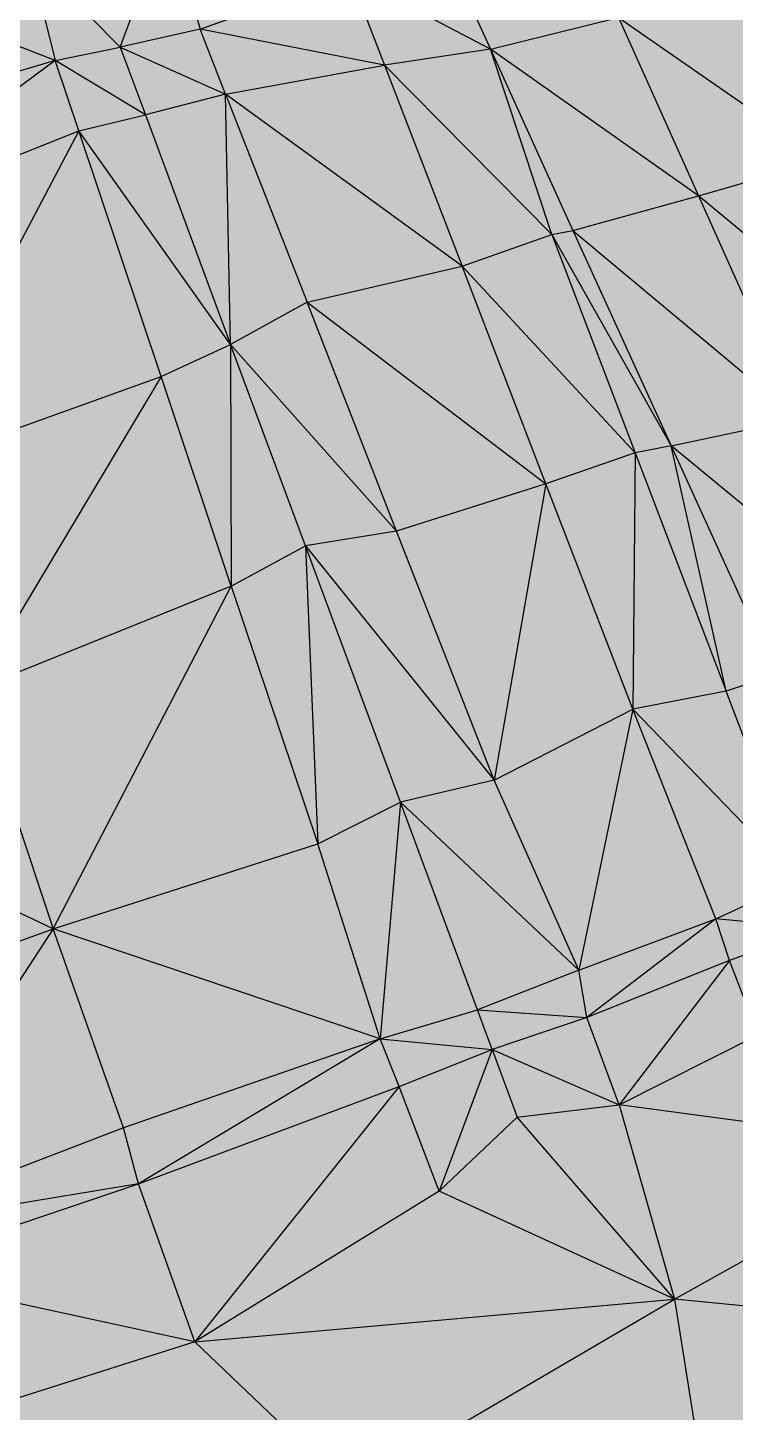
# Model space of a CAD drawing. Header units: inches. Extents: x 0 to 613718, y 0 to 269741.
# Drawn here: x 613026.8 to 613179.7, y 267275.9 to 267575.1 of the extents above; entities that cross this region are included whole.
import ezdxf

# ---------------------------------------------------------------- set-up
doc = ezdxf.new("R2010")
doc.units = ezdxf.units.IN
doc.header["$MEASUREMENT"] = 0

msp = doc.modelspace()

# ---------------------------------------------------------------- hatches: boundary and pattern name
for points in [[(613057.05, 267598.57), (613027.01, 267590.87), (613046.77, 267570.83), (613057.05, 267598.57)], [(613057.05, 267598.57), (613027.01, 267590.87), (613046.77, 267570.83), (613057.05, 267598.57)], [(613064.02, 267574.76), (613057.05, 267598.57), (613046.77, 267570.83), (613064.02, 267574.76)], [(613064.02, 267574.76), (613057.05, 267598.57), (613046.77, 267570.83), (613064.02, 267574.76)], [(613096.37, 267586.4), (613057.05, 267598.57), (613064.02, 267574.76), (613096.37, 267586.4)], [(613096.37, 267586.4), (613057.05, 267598.57), (613064.02, 267574.76), (613096.37, 267586.4)], [(613126.76, 267570.42), (613116.12, 267593.78), (613096.37, 267586.4), (613126.76, 267570.42)], [(613126.76, 267570.42), (613116.12, 267593.78), (613096.37, 267586.4), (613126.76, 267570.42)], [(613154.44, 267577.26), (613116.12, 267593.78), (613126.76, 267570.42), (613154.44, 267577.26)], [(613154.44, 267577.26), (613116.12, 267593.78), (613126.76, 267570.42), (613154.44, 267577.26)], [(613032.71, 267567.98), (613027.01, 267590.87), (612998.98, 267581.18), (613032.71, 267567.98)], [(613032.71, 267567.98), (613027.01, 267590.87), (612998.98, 267581.18), (613032.71, 267567.98)], [(613046.77, 267570.83), (613027.01, 267590.87), (613032.71, 267567.98), (613046.77, 267570.83)], [(613046.77, 267570.83), (613027.01, 267590.87), (613032.71, 267567.98), (613046.77, 267570.83)], [(613103.86, 267566.98), (613096.37, 267586.4), (613064.02, 267574.76), (613103.86, 267566.98)], [(613103.86, 267566.98), (613096.37, 267586.4), (613064.02, 267574.76), (613103.86, 267566.98)], [(613126.76, 267570.42), (613096.37, 267586.4), (613103.86, 267566.98), (613126.76, 267570.42)], [(613126.76, 267570.42), (613096.37, 267586.4), (613103.86, 267566.98), (613126.76, 267570.42)], [(613198.79, 267546.5), (613180.9, 267586.26), (613154.44, 267577.26), (613198.79, 267546.5)], [(613198.79, 267546.5), (613180.9, 267586.26), (613154.44, 267577.26), (613198.79, 267546.5)], [(613032.71, 267567.98), (612998.98, 267581.18), (612975.21, 267550.92), (613032.71, 267567.98)], [(613032.71, 267567.98), (612998.98, 267581.18), (612975.21, 267550.92), (613032.71, 267567.98)], [(613171.73, 267538.71), (613154.44, 267577.26), (613126.76, 267570.42), (613171.73, 267538.71)], [(613171.73, 267538.71), (613154.44, 267577.26), (613126.76, 267570.42), (613171.73, 267538.71)], [(613198.79, 267546.5), (613154.44, 267577.26), (613171.73, 267538.71), (613198.79, 267546.5)], [(613198.79, 267546.5), (613154.44, 267577.26), (613171.73, 267538.71), (613198.79, 267546.5)], [(613069.51, 267560.72), (613064.02, 267574.76), (613046.77, 267570.83), (613069.51, 267560.72)], [(613069.51, 267560.72), (613064.02, 267574.76), (613046.77, 267570.83), (613069.51, 267560.72)], [(613103.86, 267566.98), (613064.02, 267574.76), (613069.51, 267560.72), (613103.86, 267566.98)], [(613103.86, 267566.98), (613064.02, 267574.76), (613069.51, 267560.72), (613103.86, 267566.98)], [(613052.19, 267556.23), (613046.77, 267570.83), (613032.71, 267567.98), (613052.19, 267556.23)], [(613052.19, 267556.23), (613046.77, 267570.83), (613032.71, 267567.98), (613052.19, 267556.23)], [(613069.51, 267560.72), (613046.77, 267570.83), (613052.19, 267556.23), (613069.51, 267560.72)], [(613069.51, 267560.72), (613046.77, 267570.83), (613052.19, 267556.23), (613069.51, 267560.72)], [(613140.01, 267530.39), (613126.76, 267570.42), (613103.86, 267566.98), (613140.01, 267530.39)], [(613140.01, 267530.39), (613126.76, 267570.42), (613103.86, 267566.98), (613140.01, 267530.39)], [(613171.73, 267538.71), (613126.76, 267570.42), (613144.6, 267531.27), (613171.73, 267538.71)], [(613144.6, 267531.27), (613126.76, 267570.42), (613140.01, 267530.39), (613144.6, 267531.27)], [(613171.73, 267538.71), (613126.76, 267570.42), (613144.6, 267531.27), (613171.73, 267538.71)], [(613144.6, 267531.27), (613126.76, 267570.42), (613140.01, 267530.39), (613144.6, 267531.27)], [(613032.71, 267567.98), (612975.21, 267550.92), (612982.07, 267530.42), (613032.71, 267567.98)], [(613032.71, 267567.98), (612975.21, 267550.92), (612982.07, 267530.42), (613032.71, 267567.98)], [(613037.8, 267552.77), (613032.71, 267567.98), (612982.07, 267530.42), (613037.8, 267552.77)], [(613037.8, 267552.77), (613032.71, 267567.98), (612982.07, 267530.42), (613037.8, 267552.77)], [(613052.19, 267556.23), (613032.71, 267567.98), (613037.8, 267552.77), (613052.19, 267556.23)], [(613052.19, 267556.23), (613032.71, 267567.98), (613037.8, 267552.77), (613052.19, 267556.23)], [(613120.62, 267523.5), (613103.86, 267566.98), (613069.51, 267560.72), (613120.62, 267523.5)], [(613120.62, 267523.5), (613103.86, 267566.98), (613069.51, 267560.72), (613120.62, 267523.5)], [(613140.01, 267530.39), (613103.86, 267566.98), (613120.62, 267523.5), (613140.01, 267530.39)], [(613140.01, 267530.39), (613103.86, 267566.98), (613120.62, 267523.5), (613140.01, 267530.39)], [(613070.62, 267506.59), (613069.51, 267560.72), (613052.19, 267556.23), (613070.62, 267506.59)], [(613070.62, 267506.59), (613069.51, 267560.72), (613052.19, 267556.23), (613070.62, 267506.59)], [(613120.62, 267523.5), (613069.51, 267560.72), (613087.13, 267515.72), (613120.62, 267523.5)], [(613087.13, 267515.72), (613069.51, 267560.72), (613070.62, 267506.59), (613087.13, 267515.72)], [(613120.62, 267523.5), (613069.51, 267560.72), (613087.13, 267515.72), (613120.62, 267523.5)], [(613087.13, 267515.72), (613069.51, 267560.72), (613070.62, 267506.59), (613087.13, 267515.72)], [(613070.62, 267506.59), (613052.19, 267556.23), (613037.8, 267552.77), (613070.62, 267506.59)], [(613070.62, 267506.59), (613052.19, 267556.23), (613037.8, 267552.77), (613070.62, 267506.59)], [(613037.8, 267552.77), (612982.07, 267530.42), (612999.15, 267479.36), (613037.8, 267552.77)], [(613037.8, 267552.77), (612982.07, 267530.42), (612999.15, 267479.36), (613037.8, 267552.77)], [(613055.59, 267499.69), (613037.8, 267552.77), (612999.15, 267479.36), (613055.59, 267499.69)], [(613055.59, 267499.69), (613037.8, 267552.77), (612999.15, 267479.36), (613055.59, 267499.69)], [(613070.62, 267506.59), (613037.8, 267552.77), (613055.59, 267499.69), (613070.62, 267506.59)], [(613070.62, 267506.59), (613037.8, 267552.77), (613055.59, 267499.69), (613070.62, 267506.59)], [(613220.44, 267498.4), (613198.79, 267546.5), (613171.73, 267538.71), (613220.44, 267498.4)], [(613220.44, 267498.4), (613198.79, 267546.5), (613171.73, 267538.71), (613220.44, 267498.4)], [(613193.34, 267490.51), (613171.73, 267538.71), (613144.6, 267531.27), (613193.34, 267490.51)], [(613193.34, 267490.51), (613171.73, 267538.71), (613144.6, 267531.27), (613193.34, 267490.51)], [(613220.44, 267498.4), (613171.73, 267538.71), (613193.34, 267490.51), (613220.44, 267498.4)], [(613220.44, 267498.4), (613171.73, 267538.71), (613193.34, 267490.51), (613220.44, 267498.4)], [(613165.81, 267484.71), (613144.6, 267531.27), (613140.01, 267530.39), (613165.81, 267484.71)], [(613165.81, 267484.71), (613144.6, 267531.27), (613140.01, 267530.39), (613165.81, 267484.71)], [(613193.34, 267490.51), (613144.6, 267531.27), (613165.81, 267484.71), (613193.34, 267490.51)], [(613193.34, 267490.51), (613144.6, 267531.27), (613165.81, 267484.71), (613193.34, 267490.51)], [(613158.03, 267483.17), (613140.01, 267530.39), (613120.62, 267523.5), (613158.03, 267483.17)], [(613158.03, 267483.17), (613140.01, 267530.39), (613120.62, 267523.5), (613158.03, 267483.17)], [(613165.81, 267484.71), (613140.01, 267530.39), (613158.03, 267483.17), (613165.81, 267484.71)], [(613165.81, 267484.71), (613140.01, 267530.39), (613158.03, 267483.17), (613165.81, 267484.71)], [(613138.73, 267476.53), (613120.62, 267523.5), (613087.13, 267515.72), (613138.73, 267476.53)], [(613138.73, 267476.53), (613120.62, 267523.5), (613087.13, 267515.72), (613138.73, 267476.53)], [(613158.03, 267483.17), (613120.62, 267523.5), (613138.73, 267476.53), (613158.03, 267483.17)], [(613158.03, 267483.17), (613120.62, 267523.5), (613138.73, 267476.53), (613158.03, 267483.17)], [(613106.48, 267466.28), (613087.13, 267515.72), (613070.62, 267506.59), (613106.48, 267466.28)], [(613106.48, 267466.28), (613087.13, 267515.72), (613070.62, 267506.59), (613106.48, 267466.28)], [(613138.73, 267476.53), (613087.13, 267515.72), (613106.48, 267466.28), (613138.73, 267476.53)], [(613138.73, 267476.53), (613087.13, 267515.72), (613106.48, 267466.28), (613138.73, 267476.53)], [(613070.76, 267454.4), (613070.62, 267506.59), (613055.59, 267499.69), (613070.76, 267454.4)], [(613070.76, 267454.4), (613070.62, 267506.59), (613055.59, 267499.69), (613070.76, 267454.4)], [(613086.76, 267463.09), (613070.62, 267506.59), (613070.76, 267454.4), (613086.76, 267463.09)], [(613106.48, 267466.28), (613070.62, 267506.59), (613086.76, 267463.09), (613106.48, 267466.28)], [(613086.76, 267463.09), (613070.62, 267506.59), (613070.76, 267454.4), (613086.76, 267463.09)], [(613106.48, 267466.28), (613070.62, 267506.59), (613086.76, 267463.09), (613106.48, 267466.28)], [(613055.59, 267499.69), (612999.15, 267479.36), (613015.03, 267431.92), (613055.59, 267499.69)], [(613055.59, 267499.69), (612999.15, 267479.36), (613015.03, 267431.92), (613055.59, 267499.69)], [(613070.76, 267454.4), (613055.59, 267499.69), (613015.03, 267431.92), (613070.76, 267454.4)], [(613070.76, 267454.4), (613055.59, 267499.69), (613015.03, 267431.92), (613070.76, 267454.4)], [(613213.57, 267445.39), (613193.34, 267490.51), (613165.81, 267484.71), (613213.57, 267445.39)], [(613213.57, 267445.39), (613193.34, 267490.51), (613165.81, 267484.71), (613213.57, 267445.39)], [(613177.68, 267431.69), (613165.81, 267484.71), (613158.03, 267483.17), (613177.68, 267431.69)], [(613177.68, 267431.69), (613165.81, 267484.71), (613158.03, 267483.17), (613177.68, 267431.69)], [(613213.57, 267445.39), (613165.81, 267484.71), (613188.34, 267435.26), (613213.57, 267445.39)], [(613188.34, 267435.26), (613165.81, 267484.71), (613177.68, 267431.69), (613188.34, 267435.26)], [(613213.57, 267445.39), (613165.81, 267484.71), (613188.34, 267435.26), (613213.57, 267445.39)], [(613188.34, 267435.26), (613165.81, 267484.71), (613177.68, 267431.69), (613188.34, 267435.26)], [(613158.03, 267483.17), (613138.73, 267476.53), (613157.52, 267427.78), (613158.03, 267483.17)], [(613158.03, 267483.17), (613138.73, 267476.53), (613157.52, 267427.78), (613158.03, 267483.17)], [(613177.68, 267431.69), (613158.03, 267483.17), (613157.52, 267427.78), (613177.68, 267431.69)], [(613177.68, 267431.69), (613158.03, 267483.17), (613157.52, 267427.78), (613177.68, 267431.69)], [(613138.73, 267476.53), (613106.48, 267466.28), (613127.54, 267412.45), (613138.73, 267476.53)], [(613138.73, 267476.53), (613106.48, 267466.28), (613127.54, 267412.45), (613138.73, 267476.53)], [(613157.52, 267427.78), (613138.73, 267476.53), (613127.54, 267412.45), (613157.52, 267427.78)], [(613157.52, 267427.78), (613138.73, 267476.53), (613127.54, 267412.45), (613157.52, 267427.78)], [(613127.54, 267412.45), (613106.48, 267466.28), (613086.76, 267463.09), (613127.54, 267412.45)], [(613127.54, 267412.45), (613106.48, 267466.28), (613086.76, 267463.09), (613127.54, 267412.45)], [(613089.44, 267398.68), (613086.76, 267463.09), (613070.76, 267454.4), (613089.44, 267398.68)], [(613089.44, 267398.68), (613086.76, 267463.09), (613070.76, 267454.4), (613089.44, 267398.68)], [(613107.32, 267407.72), (613086.76, 267463.09), (613089.44, 267398.68), (613107.32, 267407.72)], [(613127.54, 267412.45), (613086.76, 267463.09), (613107.32, 267407.72), (613127.54, 267412.45)], [(613107.32, 267407.72), (613086.76, 267463.09), (613089.44, 267398.68), (613107.32, 267407.72)], [(613127.54, 267412.45), (613086.76, 267463.09), (613107.32, 267407.72), (613127.54, 267412.45)], [(613070.76, 267454.4), (613015.03, 267431.92), (613032.29, 267380.34), (613070.76, 267454.4)], [(613070.76, 267454.4), (613015.03, 267431.92), (613032.29, 267380.34), (613070.76, 267454.4)], [(613089.44, 267398.68), (613070.76, 267454.4), (613032.29, 267380.34), (613089.44, 267398.68)], [(613089.44, 267398.68), (613070.76, 267454.4), (613032.29, 267380.34), (613089.44, 267398.68)], [(613193.32, 267390.71), (613188.34, 267435.26), (613177.68, 267431.69), (613193.32, 267390.71)], [(613193.32, 267390.71), (613188.34, 267435.26), (613177.68, 267431.69), (613193.32, 267390.71)], [(613032.29, 267380.34), (613015.03, 267431.92), (612957.37, 267415.85), (613032.29, 267380.34)], [(613032.29, 267380.34), (613015.03, 267431.92), (612957.37, 267415.85), (613032.29, 267380.34)], [(613193.32, 267390.71), (613177.68, 267431.69), (613157.52, 267427.78), (613193.32, 267390.71)], [(613193.32, 267390.71), (613177.68, 267431.69), (613157.52, 267427.78), (613193.32, 267390.71)], [(613157.52, 267427.78), (613127.54, 267412.45), (613145.89, 267371.4), (613157.52, 267427.78)], [(613157.52, 267427.78), (613127.54, 267412.45), (613145.89, 267371.4), (613157.52, 267427.78)], [(613175.5, 267382.5), (613157.52, 267427.78), (613145.89, 267371.4), (613175.5, 267382.5)], [(613175.5, 267382.5), (613157.52, 267427.78), (613145.89, 267371.4), (613175.5, 267382.5)], [(613193.32, 267390.71), (613157.52, 267427.78), (613175.5, 267382.5), (613193.32, 267390.71)], [(613193.32, 267390.71), (613157.52, 267427.78), (613175.5, 267382.5), (613193.32, 267390.71)], [(613032.29, 267380.34), (612957.37, 267415.85), (612976.01, 267359.9), (613032.29, 267380.34)], [(613032.29, 267380.34), (612957.37, 267415.85), (612976.01, 267359.9), (613032.29, 267380.34)], [(613145.89, 267371.4), (613127.54, 267412.45), (613107.32, 267407.72), (613145.89, 267371.4)], [(613145.89, 267371.4), (613127.54, 267412.45), (613107.32, 267407.72), (613145.89, 267371.4)], [(613107.32, 267407.72), (613089.44, 267398.68), (613102.95, 267356.59), (613107.32, 267407.72)], [(613107.32, 267407.72), (613089.44, 267398.68), (613102.95, 267356.59), (613107.32, 267407.72)], [(613123.99, 267362.81), (613107.32, 267407.72), (613102.95, 267356.59), (613123.99, 267362.81)], [(613123.99, 267362.81), (613107.32, 267407.72), (613102.95, 267356.59), (613123.99, 267362.81)], [(613145.89, 267371.4), (613107.32, 267407.72), (613123.99, 267362.81), (613145.89, 267371.4)], [(613145.89, 267371.4), (613107.32, 267407.72), (613123.99, 267362.81), (613145.89, 267371.4)], [(613102.95, 267356.59), (613089.44, 267398.68), (613032.29, 267380.34), (613102.95, 267356.59)], [(613102.95, 267356.59), (613089.44, 267398.68), (613032.29, 267380.34), (613102.95, 267356.59)], [(613197.26, 267380.4), (613193.32, 267390.71), (613175.5, 267382.5), (613197.26, 267380.4)], [(613197.26, 267380.4), (613193.32, 267390.71), (613175.5, 267382.5), (613197.26, 267380.4)], [(613175.5, 267382.5), (613145.89, 267371.4), (613147.61, 267361.19), (613175.5, 267382.5)], [(613175.5, 267382.5), (613145.89, 267371.4), (613147.61, 267361.19), (613175.5, 267382.5)], [(613178.45, 267373.5), (613175.5, 267382.5), (613147.61, 267361.19), (613178.45, 267373.5)], [(613178.45, 267373.5), (613175.5, 267382.5), (613147.61, 267361.19), (613178.45, 267373.5)], [(613197.26, 267380.4), (613175.5, 267382.5), (613178.45, 267373.5), (613197.26, 267380.4)], [(613197.26, 267380.4), (613175.5, 267382.5), (613178.45, 267373.5), (613197.26, 267380.4)], [(613032.29, 267380.34), (612976.01, 267359.9), (612989.69, 267315.14), (613032.29, 267380.34)], [(613032.29, 267380.34), (612976.01, 267359.9), (612989.69, 267315.14), (613032.29, 267380.34)], [(613047.44, 267337.35), (613032.29, 267380.34), (612989.69, 267315.14), (613047.44, 267337.35)], [(613047.44, 267337.35), (613032.29, 267380.34), (612989.69, 267315.14), (613047.44, 267337.35)], [(613102.95, 267356.59), (613032.29, 267380.34), (613047.44, 267337.35), (613102.95, 267356.59)], [(613102.95, 267356.59), (613032.29, 267380.34), (613047.44, 267337.35), (613102.95, 267356.59)], [(613197.26, 267380.4), (613178.45, 267373.5), (613184.61, 267357.41), (613197.26, 267380.4)], [(613197.26, 267380.4), (613178.45, 267373.5), (613184.61, 267357.41), (613197.26, 267380.4)], [(613178.45, 267373.5), (613147.61, 267361.19), (613154.57, 267342.3), (613178.45, 267373.5)], [(613178.45, 267373.5), (613147.61, 267361.19), (613154.57, 267342.3), (613178.45, 267373.5)], [(613184.61, 267357.41), (613178.45, 267373.5), (613154.57, 267342.3), (613184.61, 267357.41)], [(613184.61, 267357.41), (613178.45, 267373.5), (613154.57, 267342.3), (613184.61, 267357.41)], [(613147.61, 267361.19), (613145.89, 267371.4), (613123.99, 267362.81), (613147.61, 267361.19)], [(613147.61, 267361.19), (613145.89, 267371.4), (613123.99, 267362.81), (613147.61, 267361.19)], [(613127.16, 267354.28), (613123.99, 267362.81), (613102.95, 267356.59), (613127.16, 267354.28)], [(613127.16, 267354.28), (613123.99, 267362.81), (613102.95, 267356.59), (613127.16, 267354.28)], [(613147.61, 267361.19), (613123.99, 267362.81), (613127.16, 267354.28), (613147.61, 267361.19)], [(613147.61, 267361.19), (613123.99, 267362.81), (613127.16, 267354.28), (613147.61, 267361.19)], [(613154.57, 267342.3), (613147.61, 267361.19), (613127.16, 267354.28), (613154.57, 267342.3)], [(613154.57, 267342.3), (613147.61, 267361.19), (613127.16, 267354.28), (613154.57, 267342.3)], [(613102.95, 267356.59), (613047.44, 267337.35), (613050.71, 267325.26), (613102.95, 267356.59)], [(613102.95, 267356.59), (613047.44, 267337.35), (613050.71, 267325.26), (613102.95, 267356.59)], [(613107, 267346.27), (613102.95, 267356.59), (613050.71, 267325.26), (613107, 267346.27)], [(613107, 267346.27), (613102.95, 267356.59), (613050.71, 267325.26), (613107, 267346.27)], [(613127.16, 267354.28), (613102.95, 267356.59), (613107, 267346.27), (613127.16, 267354.28)], [(613127.16, 267354.28), (613102.95, 267356.59), (613107, 267346.27), (613127.16, 267354.28)], [(613224.82, 267332.88), (613184.61, 267357.41), (613154.57, 267342.3), (613224.82, 267332.88)], [(613224.82, 267332.88), (613184.61, 267357.41), (613154.57, 267342.3), (613224.82, 267332.88)], [(613127.16, 267354.28), (613107, 267346.27), (613115.7, 267323.67), (613127.16, 267354.28)], [(613127.16, 267354.28), (613107, 267346.27), (613115.7, 267323.67), (613127.16, 267354.28)], [(613132.53, 267339.67), (613127.16, 267354.28), (613115.7, 267323.67), (613132.53, 267339.67)], [(613132.53, 267339.67), (613127.16, 267354.28), (613115.7, 267323.67), (613132.53, 267339.67)], [(613154.57, 267342.3), (613127.16, 267354.28), (613132.53, 267339.67), (613154.57, 267342.3)], [(613154.57, 267342.3), (613127.16, 267354.28), (613132.53, 267339.67), (613154.57, 267342.3)], [(613107, 267346.27), (613050.71, 267325.26), (613062.85, 267291.11), (613107, 267346.27)], [(613107, 267346.27), (613050.71, 267325.26), (613062.85, 267291.11), (613107, 267346.27)], [(613115.7, 267323.67), (613107, 267346.27), (613062.85, 267291.11), (613115.7, 267323.67)], [(613115.7, 267323.67), (613107, 267346.27), (613062.85, 267291.11), (613115.7, 267323.67)], [(613166.56, 267300.33), (613154.57, 267342.3), (613132.53, 267339.67), (613166.56, 267300.33)], [(613166.56, 267300.33), (613154.57, 267342.3), (613132.53, 267339.67), (613166.56, 267300.33)], [(613224.82, 267332.88), (613154.57, 267342.3), (613166.56, 267300.33), (613224.82, 267332.88)], [(613224.82, 267332.88), (613154.57, 267342.3), (613166.56, 267300.33), (613224.82, 267332.88)], [(613050.71, 267325.26), (613047.44, 267337.35), (612989.69, 267315.14), (613050.71, 267325.26)], [(613050.71, 267325.26), (613047.44, 267337.35), (612989.69, 267315.14), (613050.71, 267325.26)], [(613166.56, 267300.33), (613132.53, 267339.67), (613115.7, 267323.67), (613166.56, 267300.33)], [(613166.56, 267300.33), (613132.53, 267339.67), (613115.7, 267323.67), (613166.56, 267300.33)], [(613288.73, 267288.38), (613224.82, 267332.88), (613166.56, 267300.33), (613288.73, 267288.38)], [(613288.73, 267288.38), (613224.82, 267332.88), (613166.56, 267300.33), (613288.73, 267288.38)], [(613050.71, 267325.26), (612989.69, 267315.14), (612993.93, 267306.08), (613050.71, 267325.26)], [(613050.71, 267325.26), (612989.69, 267315.14), (612993.93, 267306.08), (613050.71, 267325.26)], [(613062.85, 267291.11), (613050.71, 267325.26), (612993.93, 267306.08), (613062.85, 267291.11)], [(613062.85, 267291.11), (613050.71, 267325.26), (612993.93, 267306.08), (613062.85, 267291.11)], [(613166.56, 267300.33), (613115.7, 267323.67), (613062.85, 267291.11), (613166.56, 267300.33)], [(613166.56, 267300.33), (613115.7, 267323.67), (613062.85, 267291.11), (613166.56, 267300.33)], [(613062.85, 267291.11), (612993.93, 267306.08), (613005.49, 267272.89), (613062.85, 267291.11)], [(613062.85, 267291.11), (612993.93, 267306.08), (613005.49, 267272.89), (613062.85, 267291.11)], [(613166.56, 267300.33), (613062.85, 267291.11), (613096.32, 267259.21), (613166.56, 267300.33)], [(613166.56, 267300.33), (613062.85, 267291.11), (613096.32, 267259.21), (613166.56, 267300.33)], [(613175.29, 267245), (613166.56, 267300.33), (613096.32, 267259.21), (613175.29, 267245)], [(613175.29, 267245), (613166.56, 267300.33), (613096.32, 267259.21), (613175.29, 267245)], [(613288.73, 267288.38), (613166.56, 267300.33), (613175.29, 267245), (613288.73, 267288.38)], [(613288.73, 267288.38), (613166.56, 267300.33), (613175.29, 267245), (613288.73, 267288.38)], [(613096.32, 267259.21), (613062.85, 267291.11), (613005.49, 267272.89), (613096.32, 267259.21)], [(613096.32, 267259.21), (613062.85, 267291.11), (613005.49, 267272.89), (613096.32, 267259.21)]]:
    msp.add_hatch(color=256).paths.add_polyline_path(points, flags=0)

# ---------------------------------------------------------------- linework, layer by layer
for points, elevation in [([(613171.73, 267538.71), (613193.34, 267490.51)], 245.71), ([(613171.73, 267538.71), (613193.34, 267490.51)], 245.71), ([(613140.01, 267530.39), (613158.03, 267483.17)], 245.7), ([(613140.01, 267530.39), (613158.03, 267483.17)], 245.7), ([(613070.76, 267454.4), (613055.59, 267499.69)], 245.67), ([(613070.76, 267454.4), (613055.59, 267499.69)], 245.67), ([(613106.48, 267466.28), (613086.76, 267463.09)], 245.68), ([(613106.48, 267466.28), (613086.76, 267463.09)], 245.68), ([(613175.5, 267382.5), (613193.32, 267390.71)], 245.83), ([(613175.5, 267382.5), (613193.32, 267390.71)], 245.83), ([(613102.95, 267356.59), (613047.44, 267337.35)], 245.83), ([(613102.95, 267356.59), (613047.44, 267337.35)], 245.83)]:
    msp.add_lwpolyline(points, dxfattribs=dict(elevation=elevation))
for points in [[(613046.77, 267570.83, 245.71), (613057.05, 267598.57, 245.75)], [(613046.77, 267570.83, 245.71), (613057.05, 267598.57, 245.75)], [(613057.05, 267598.57, 245.75), (613064.02, 267574.76, 245.72)], [(613057.05, 267598.57, 245.75), (613064.02, 267574.76, 245.72)], [(613116.12, 267593.78, 245.75), (613126.76, 267570.42, 245.71)], [(613116.12, 267593.78, 245.75), (613126.76, 267570.42, 245.71)], [(613046.77, 267570.83, 245.71), (613027.01, 267590.87, 245.73)], [(613027.01, 267590.87, 245.73), (613032.71, 267567.98, 245.71)], [(613046.77, 267570.83, 245.71), (613027.01, 267590.87, 245.73)], [(613027.01, 267590.87, 245.73), (613032.71, 267567.98, 245.71)], [(613064.02, 267574.76, 245.72), (613096.37, 267586.4, 245.74)], [(613064.02, 267574.76, 245.72), (613096.37, 267586.4, 245.74)], [(613096.37, 267586.4, 245.74), (613103.86, 267566.98, 245.71)], [(613126.76, 267570.42, 245.71), (613096.37, 267586.4, 245.74)], [(613096.37, 267586.4, 245.74), (613103.86, 267566.98, 245.71)], [(613126.76, 267570.42, 245.71), (613096.37, 267586.4, 245.74)], [(613032.71, 267567.98, 245.71), (612998.98, 267581.18, 245.71)], [(613032.71, 267567.98, 245.71), (612998.98, 267581.18, 245.71)], [(613126.76, 267570.42, 245.71), (613154.44, 267577.26, 245.72)], [(613126.76, 267570.42, 245.71), (613154.44, 267577.26, 245.72)], [(613154.44, 267577.26, 245.72), (613198.79, 267546.5, 245.73)], [(613154.44, 267577.26, 245.72), (613171.73, 267538.71, 245.71)], [(613154.44, 267577.26, 245.72), (613198.79, 267546.5, 245.73)], [(613154.44, 267577.26, 245.72), (613171.73, 267538.71, 245.71)], [(613064.02, 267574.76, 245.72), (613046.77, 267570.83, 245.71)], [(613064.02, 267574.76, 245.72), (613046.77, 267570.83, 245.71)], [(613069.51, 267560.72, 245.7), (613064.02, 267574.76, 245.72)], [(613103.86, 267566.98, 245.71), (613064.02, 267574.76, 245.72)], [(613069.51, 267560.72, 245.7), (613064.02, 267574.76, 245.72)], [(613103.86, 267566.98, 245.71), (613064.02, 267574.76, 245.72)], [(613032.71, 267567.98, 245.71), (613046.77, 267570.83, 245.71)], [(613032.71, 267567.98, 245.71), (613046.77, 267570.83, 245.71)], [(613046.77, 267570.83, 245.71), (613069.51, 267560.72, 245.7)], [(613046.77, 267570.83, 245.71), (613052.19, 267556.23, 245.69)], [(613046.77, 267570.83, 245.71), (613069.51, 267560.72, 245.7)], [(613046.77, 267570.83, 245.71), (613052.19, 267556.23, 245.69)], [(613126.76, 267570.42, 245.71), (613103.86, 267566.98, 245.71)], [(613126.76, 267570.42, 245.71), (613103.86, 267566.98, 245.71)], [(613126.76, 267570.42, 245.71), (613144.6, 267531.27, 245.7)], [(613171.73, 267538.71, 245.71), (613126.76, 267570.42, 245.71)], [(613140.01, 267530.39, 245.7), (613126.76, 267570.42, 245.71)], [(613126.76, 267570.42, 245.71), (613144.6, 267531.27, 245.7)], [(613171.73, 267538.71, 245.71), (613126.76, 267570.42, 245.71)], [(613140.01, 267530.39, 245.7), (613126.76, 267570.42, 245.71)], [(613032.71, 267567.98, 245.71), (612975.21, 267550.92, 245.68)], [(613032.71, 267567.98, 245.71), (612975.21, 267550.92, 245.68)], [(613032.71, 267567.98, 245.71), (612982.07, 267530.42, 245.66)], [(613032.71, 267567.98, 245.71), (612982.07, 267530.42, 245.66)], [(613037.8, 267552.77, 245.68), (613032.71, 267567.98, 245.71)], [(613052.19, 267556.23, 245.69), (613032.71, 267567.98, 245.71)], [(613037.8, 267552.77, 245.68), (613032.71, 267567.98, 245.71)], [(613052.19, 267556.23, 245.69), (613032.71, 267567.98, 245.71)], [(613069.51, 267560.72, 245.7), (613103.86, 267566.98, 245.71)], [(613069.51, 267560.72, 245.7), (613103.86, 267566.98, 245.71)], [(613103.86, 267566.98, 245.71), (613140.01, 267530.39, 245.7)], [(613103.86, 267566.98, 245.71), (613120.62, 267523.5, 245.69)], [(613103.86, 267566.98, 245.71), (613140.01, 267530.39, 245.7)], [(613103.86, 267566.98, 245.71), (613120.62, 267523.5, 245.69)], [(613069.51, 267560.72, 245.7), (613052.19, 267556.23, 245.69)], [(613069.51, 267560.72, 245.7), (613052.19, 267556.23, 245.69)], [(613069.51, 267560.72, 245.7), (613087.13, 267515.72, 245.68)], [(613120.62, 267523.5, 245.69), (613069.51, 267560.72, 245.7)], [(613070.62, 267506.59, 245.67), (613069.51, 267560.72, 245.7)], [(613069.51, 267560.72, 245.7), (613087.13, 267515.72, 245.68)], [(613120.62, 267523.5, 245.69), (613069.51, 267560.72, 245.7)], [(613070.62, 267506.59, 245.67), (613069.51, 267560.72, 245.7)], [(613037.8, 267552.77, 245.68), (613052.19, 267556.23, 245.69)], [(613037.8, 267552.77, 245.68), (613052.19, 267556.23, 245.69)], [(613052.19, 267556.23, 245.69), (613070.62, 267506.59, 245.67)], [(613052.19, 267556.23, 245.69), (613070.62, 267506.59, 245.67)], [(612982.07, 267530.42, 245.66), (613037.8, 267552.77, 245.68)], [(612982.07, 267530.42, 245.66), (613037.8, 267552.77, 245.68)], [(613037.8, 267552.77, 245.68), (612999.15, 267479.36, 245.65)], [(613037.8, 267552.77, 245.68), (612999.15, 267479.36, 245.65)], [(613055.59, 267499.69, 245.67), (613037.8, 267552.77, 245.68)], [(613070.62, 267506.59, 245.67), (613037.8, 267552.77, 245.68)], [(613055.59, 267499.69, 245.67), (613037.8, 267552.77, 245.68)], [(613070.62, 267506.59, 245.67), (613037.8, 267552.77, 245.68)], [(613171.73, 267538.71, 245.71), (613198.79, 267546.5, 245.73)], [(613171.73, 267538.71, 245.71), (613198.79, 267546.5, 245.73)], [(613144.6, 267531.27, 245.7), (613171.73, 267538.71, 245.71)], [(613144.6, 267531.27, 245.7), (613171.73, 267538.71, 245.71)], [(613220.44, 267498.4, 245.73), (613171.73, 267538.71, 245.71)], [(613220.44, 267498.4, 245.73), (613171.73, 267538.71, 245.71)], [(613140.01, 267530.39, 245.7), (613144.6, 267531.27, 245.7)], [(613140.01, 267530.39, 245.7), (613144.6, 267531.27, 245.7)], [(613144.6, 267531.27, 245.7), (613193.34, 267490.51, 245.71)], [(613144.6, 267531.27, 245.7), (613165.81, 267484.71, 245.7)], [(613144.6, 267531.27, 245.7), (613193.34, 267490.51, 245.71)], [(613144.6, 267531.27, 245.7), (613165.81, 267484.71, 245.7)], [(613120.62, 267523.5, 245.69), (613140.01, 267530.39, 245.7)], [(613120.62, 267523.5, 245.69), (613140.01, 267530.39, 245.7)], [(613140.01, 267530.39, 245.7), (613165.81, 267484.71, 245.7)], [(613140.01, 267530.39, 245.7), (613165.81, 267484.71, 245.7)], [(613087.13, 267515.72, 245.68), (613120.62, 267523.5, 245.69)], [(613087.13, 267515.72, 245.68), (613120.62, 267523.5, 245.69)], [(613138.73, 267476.53, 245.69), (613120.62, 267523.5, 245.69)], [(613120.62, 267523.5, 245.69), (613158.03, 267483.17, 245.7)], [(613138.73, 267476.53, 245.69), (613120.62, 267523.5, 245.69)], [(613120.62, 267523.5, 245.69), (613158.03, 267483.17, 245.7)], [(613087.13, 267515.72, 245.68), (613070.62, 267506.59, 245.67)], [(613087.13, 267515.72, 245.68), (613070.62, 267506.59, 245.67)], [(613106.48, 267466.28, 245.68), (613087.13, 267515.72, 245.68)], [(613087.13, 267515.72, 245.68), (613138.73, 267476.53, 245.69)], [(613106.48, 267466.28, 245.68), (613087.13, 267515.72, 245.68)], [(613087.13, 267515.72, 245.68), (613138.73, 267476.53, 245.69)], [(613055.59, 267499.69, 245.67), (613070.62, 267506.59, 245.67)], [(613055.59, 267499.69, 245.67), (613070.62, 267506.59, 245.67)], [(613070.62, 267506.59, 245.67), (613106.48, 267466.28, 245.68)], [(613086.76, 267463.09, 245.68), (613070.62, 267506.59, 245.67)], [(613070.62, 267506.59, 245.67), (613070.76, 267454.4, 245.67)], [(613070.62, 267506.59, 245.67), (613106.48, 267466.28, 245.68)], [(613086.76, 267463.09, 245.68), (613070.62, 267506.59, 245.67)], [(613070.62, 267506.59, 245.67), (613070.76, 267454.4, 245.67)], [(612999.15, 267479.36, 245.65), (613055.59, 267499.69, 245.67)], [(612999.15, 267479.36, 245.65), (613055.59, 267499.69, 245.67)], [(613055.59, 267499.69, 245.67), (613015.03, 267431.92, 245.65)], [(613055.59, 267499.69, 245.67), (613015.03, 267431.92, 245.65)], [(613165.81, 267484.71, 245.7), (613193.34, 267490.51, 245.71)], [(613165.81, 267484.71, 245.7), (613193.34, 267490.51, 245.71)], [(613165.81, 267484.71, 245.7), (613158.03, 267483.17, 245.7)], [(613165.81, 267484.71, 245.7), (613158.03, 267483.17, 245.7)], [(613165.81, 267484.71, 245.7), (613188.34, 267435.26, 245.72)], [(613213.57, 267445.39, 245.72), (613165.81, 267484.71, 245.7)], [(613177.68, 267431.69, 245.72), (613165.81, 267484.71, 245.7)], [(613165.81, 267484.71, 245.7), (613188.34, 267435.26, 245.72)], [(613213.57, 267445.39, 245.72), (613165.81, 267484.71, 245.7)], [(613177.68, 267431.69, 245.72), (613165.81, 267484.71, 245.7)], [(613158.03, 267483.17, 245.7), (613138.73, 267476.53, 245.69)], [(613158.03, 267483.17, 245.7), (613138.73, 267476.53, 245.69)], [(613158.03, 267483.17, 245.7), (613157.52, 267427.78, 245.71)], [(613158.03, 267483.17, 245.7), (613157.52, 267427.78, 245.71)], [(613158.03, 267483.17, 245.7), (613177.68, 267431.69, 245.72)], [(613158.03, 267483.17, 245.7), (613177.68, 267431.69, 245.72)], [(613138.73, 267476.53, 245.69), (613106.48, 267466.28, 245.68)], [(613138.73, 267476.53, 245.69), (613106.48, 267466.28, 245.68)], [(613138.73, 267476.53, 245.69), (613127.54, 267412.45, 245.71)], [(613138.73, 267476.53, 245.69), (613127.54, 267412.45, 245.71)], [(613157.52, 267427.78, 245.71), (613138.73, 267476.53, 245.69)], [(613157.52, 267427.78, 245.71), (613138.73, 267476.53, 245.69)], [(613127.54, 267412.45, 245.71), (613106.48, 267466.28, 245.68)], [(613127.54, 267412.45, 245.71), (613106.48, 267466.28, 245.68)], [(613070.76, 267454.4, 245.67), (613086.76, 267463.09, 245.68)], [(613070.76, 267454.4, 245.67), (613086.76, 267463.09, 245.68)], [(613107.32, 267407.72, 245.7), (613086.76, 267463.09, 245.68)], [(613086.76, 267463.09, 245.68), (613089.44, 267398.68, 245.71)], [(613086.76, 267463.09, 245.68), (613127.54, 267412.45, 245.71)], [(613107.32, 267407.72, 245.7), (613086.76, 267463.09, 245.68)], [(613086.76, 267463.09, 245.68), (613089.44, 267398.68, 245.71)], [(613086.76, 267463.09, 245.68), (613127.54, 267412.45, 245.71)], [(613070.76, 267454.4, 245.67), (613015.03, 267431.92, 245.65)], [(613070.76, 267454.4, 245.67), (613015.03, 267431.92, 245.65)], [(613032.29, 267380.34, 245.7), (613070.76, 267454.4, 245.67)], [(613032.29, 267380.34, 245.7), (613070.76, 267454.4, 245.67)], [(613070.76, 267454.4, 245.67), (613089.44, 267398.68, 245.71)], [(613070.76, 267454.4, 245.67), (613089.44, 267398.68, 245.71)], [(613188.34, 267435.26, 245.72), (613177.68, 267431.69, 245.72)], [(613188.34, 267435.26, 245.72), (613177.68, 267431.69, 245.72)], [(613015.03, 267431.92, 245.65), (613032.29, 267380.34, 245.7)], [(613015.03, 267431.92, 245.65), (613032.29, 267380.34, 245.7)], [(613177.68, 267431.69, 245.72), (613157.52, 267427.78, 245.71)], [(613177.68, 267431.69, 245.72), (613157.52, 267427.78, 245.71)], [(613193.32, 267390.71, 245.83), (613177.68, 267431.69, 245.72)], [(613193.32, 267390.71, 245.83), (613177.68, 267431.69, 245.72)], [(613127.54, 267412.45, 245.71), (613157.52, 267427.78, 245.71)], [(613127.54, 267412.45, 245.71), (613157.52, 267427.78, 245.71)], [(613157.52, 267427.78, 245.71), (613145.89, 267371.4, 245.82)], [(613157.52, 267427.78, 245.71), (613145.89, 267371.4, 245.82)], [(613175.5, 267382.5, 245.83), (613157.52, 267427.78, 245.71)], [(613157.52, 267427.78, 245.71), (613193.32, 267390.71, 245.83)], [(613175.5, 267382.5, 245.83), (613157.52, 267427.78, 245.71)], [(613157.52, 267427.78, 245.71), (613193.32, 267390.71, 245.83)], [(613032.29, 267380.34, 245.7), (612957.37, 267415.85, 245.64)], [(613032.29, 267380.34, 245.7), (612957.37, 267415.85, 245.64)], [(613127.54, 267412.45, 245.71), (613107.32, 267407.72, 245.7)], [(613127.54, 267412.45, 245.71), (613107.32, 267407.72, 245.7)], [(613145.89, 267371.4, 245.82), (613127.54, 267412.45, 245.71)], [(613145.89, 267371.4, 245.82), (613127.54, 267412.45, 245.71)], [(613089.44, 267398.68, 245.71), (613107.32, 267407.72, 245.7)], [(613089.44, 267398.68, 245.71), (613107.32, 267407.72, 245.7)], [(613107.32, 267407.72, 245.7), (613102.95, 267356.59, 245.83)], [(613107.32, 267407.72, 245.7), (613102.95, 267356.59, 245.83)], [(613123.99, 267362.81, 245.83), (613107.32, 267407.72, 245.7)], [(613107.32, 267407.72, 245.7), (613145.89, 267371.4, 245.82)], [(613123.99, 267362.81, 245.83), (613107.32, 267407.72, 245.7)], [(613107.32, 267407.72, 245.7), (613145.89, 267371.4, 245.82)], [(613032.29, 267380.34, 245.7), (613089.44, 267398.68, 245.71)], [(613032.29, 267380.34, 245.7), (613089.44, 267398.68, 245.71)], [(613102.95, 267356.59, 245.83), (613089.44, 267398.68, 245.71)], [(613102.95, 267356.59, 245.83), (613089.44, 267398.68, 245.71)], [(613145.89, 267371.4, 245.82), (613175.5, 267382.5, 245.83)], [(613145.89, 267371.4, 245.82), (613175.5, 267382.5, 245.83)], [(613175.5, 267382.5, 245.83), (613147.61, 267361.19, 245.93)], [(613175.5, 267382.5, 245.83), (613147.61, 267361.19, 245.93)], [(613178.45, 267373.5, 245.94), (613175.5, 267382.5, 245.83)], [(613197.26, 267380.4, 245.96), (613175.5, 267382.5, 245.83)], [(613178.45, 267373.5, 245.94), (613175.5, 267382.5, 245.83)], [(613197.26, 267380.4, 245.96), (613175.5, 267382.5, 245.83)], [(612976.01, 267359.9, 245.71), (613032.29, 267380.34, 245.7)], [(612976.01, 267359.9, 245.71), (613032.29, 267380.34, 245.7)], [(613032.29, 267380.34, 245.7), (612989.69, 267315.14, 245.84)], [(613032.29, 267380.34, 245.7), (612989.69, 267315.14, 245.84)], [(613047.44, 267337.35, 245.83), (613032.29, 267380.34, 245.7)], [(613102.95, 267356.59, 245.83), (613032.29, 267380.34, 245.7)], [(613047.44, 267337.35, 245.83), (613032.29, 267380.34, 245.7)], [(613102.95, 267356.59, 245.83), (613032.29, 267380.34, 245.7)], [(613197.26, 267380.4, 245.96), (613178.45, 267373.5, 245.94)], [(613197.26, 267380.4, 245.96), (613178.45, 267373.5, 245.94)], [(613178.45, 267373.5, 245.94), (613147.61, 267361.19, 245.93)], [(613178.45, 267373.5, 245.94), (613147.61, 267361.19, 245.93)], [(613178.45, 267373.5, 245.94), (613154.57, 267342.3, 246.12)], [(613178.45, 267373.5, 245.94), (613154.57, 267342.3, 246.12)], [(613184.61, 267357.41, 246.13), (613178.45, 267373.5, 245.94)], [(613184.61, 267357.41, 246.13), (613178.45, 267373.5, 245.94)], [(613145.89, 267371.4, 245.82), (613123.99, 267362.81, 245.83)], [(613145.89, 267371.4, 245.82), (613123.99, 267362.81, 245.83)], [(613147.61, 267361.19, 245.93), (613145.89, 267371.4, 245.82)], [(613147.61, 267361.19, 245.93), (613145.89, 267371.4, 245.82)], [(613102.95, 267356.59, 245.83), (613123.99, 267362.81, 245.83)], [(613102.95, 267356.59, 245.83), (613123.99, 267362.81, 245.83)], [(613123.99, 267362.81, 245.83), (613147.61, 267361.19, 245.93)], [(613127.16, 267354.28, 245.92), (613123.99, 267362.81, 245.83)], [(613123.99, 267362.81, 245.83), (613147.61, 267361.19, 245.93)], [(613127.16, 267354.28, 245.92), (613123.99, 267362.81, 245.83)], [(613147.61, 267361.19, 245.93), (613127.16, 267354.28, 245.92)], [(613147.61, 267361.19, 245.93), (613127.16, 267354.28, 245.92)], [(613154.57, 267342.3, 246.12), (613147.61, 267361.19, 245.93)], [(613154.57, 267342.3, 246.12), (613147.61, 267361.19, 245.93)], [(613102.95, 267356.59, 245.83), (613050.71, 267325.26, 245.92)], [(613102.95, 267356.59, 245.83), (613050.71, 267325.26, 245.92)], [(613107, 267346.27, 245.93), (613102.95, 267356.59, 245.83)], [(613102.95, 267356.59, 245.83), (613127.16, 267354.28, 245.92)], [(613107, 267346.27, 245.93), (613102.95, 267356.59, 245.83)], [(613102.95, 267356.59, 245.83), (613127.16, 267354.28, 245.92)], [(613154.57, 267342.3, 246.12), (613184.61, 267357.41, 246.13)], [(613154.57, 267342.3, 246.12), (613184.61, 267357.41, 246.13)], [(613107, 267346.27, 245.93), (613127.16, 267354.28, 245.92)], [(613107, 267346.27, 245.93), (613127.16, 267354.28, 245.92)], [(613127.16, 267354.28, 245.92), (613115.7, 267323.67, 246.12)], [(613127.16, 267354.28, 245.92), (613115.7, 267323.67, 246.12)], [(613127.16, 267354.28, 245.92), (613154.57, 267342.3, 246.12)], [(613127.16, 267354.28, 245.92), (613132.53, 267339.67, 246.06)], [(613127.16, 267354.28, 245.92), (613154.57, 267342.3, 246.12)], [(613127.16, 267354.28, 245.92), (613132.53, 267339.67, 246.06)], [(613050.71, 267325.26, 245.92), (613107, 267346.27, 245.93)], [(613050.71, 267325.26, 245.92), (613107, 267346.27, 245.93)], [(613107, 267346.27, 245.93), (613062.85, 267291.11, 246.13)], [(613107, 267346.27, 245.93), (613062.85, 267291.11, 246.13)], [(613115.7, 267323.67, 246.12), (613107, 267346.27, 245.93)], [(613115.7, 267323.67, 246.12), (613107, 267346.27, 245.93)], [(613132.53, 267339.67, 246.06), (613154.57, 267342.3, 246.12)], [(613132.53, 267339.67, 246.06), (613154.57, 267342.3, 246.12)], [(613154.57, 267342.3, 246.12), (613166.56, 267300.33, 246.46)], [(613224.82, 267332.88, 246.56), (613154.57, 267342.3, 246.12)], [(613154.57, 267342.3, 246.12), (613166.56, 267300.33, 246.46)], [(613224.82, 267332.88, 246.56), (613154.57, 267342.3, 246.12)], [(613047.44, 267337.35, 245.83), (612989.69, 267315.14, 245.84)], [(613047.44, 267337.35, 245.83), (612989.69, 267315.14, 245.84)], [(613050.71, 267325.26, 245.92), (613047.44, 267337.35, 245.83)], [(613050.71, 267325.26, 245.92), (613047.44, 267337.35, 245.83)], [(613132.53, 267339.67, 246.06), (613115.7, 267323.67, 246.12)], [(613132.53, 267339.67, 246.06), (613115.7, 267323.67, 246.12)], [(613166.56, 267300.33, 246.46), (613132.53, 267339.67, 246.06)], [(613166.56, 267300.33, 246.46), (613132.53, 267339.67, 246.06)], [(613166.56, 267300.33, 246.46), (613224.82, 267332.88, 246.56)], [(613166.56, 267300.33, 246.46), (613224.82, 267332.88, 246.56)], [(613050.71, 267325.26, 245.92), (612989.69, 267315.14, 245.84)], [(613050.71, 267325.26, 245.92), (612989.69, 267315.14, 245.84)], [(612993.93, 267306.08, 245.9), (613050.71, 267325.26, 245.92)], [(612993.93, 267306.08, 245.9), (613050.71, 267325.26, 245.92)], [(613062.85, 267291.11, 246.13), (613050.71, 267325.26, 245.92)], [(613062.85, 267291.11, 246.13), (613050.71, 267325.26, 245.92)], [(613115.7, 267323.67, 246.12), (613062.85, 267291.11, 246.13)], [(613115.7, 267323.67, 246.12), (613062.85, 267291.11, 246.13)], [(613166.56, 267300.33, 246.46), (613115.7, 267323.67, 246.12)], [(613166.56, 267300.33, 246.46), (613115.7, 267323.67, 246.12)], [(613062.85, 267291.11, 246.13), (612993.93, 267306.08, 245.9)], [(613062.85, 267291.11, 246.13), (612993.93, 267306.08, 245.9)], [(613062.85, 267291.11, 246.13), (613166.56, 267300.33, 246.46)], [(613062.85, 267291.11, 246.13), (613166.56, 267300.33, 246.46)], [(613096.32, 267259.21, 246.4), (613166.56, 267300.33, 246.46)], [(613096.32, 267259.21, 246.4), (613166.56, 267300.33, 246.46)], [(613166.56, 267300.33, 246.46), (613175.29, 267245, 246.79)], [(613288.73, 267288.38, 247.2), (613166.56, 267300.33, 246.46)], [(613166.56, 267300.33, 246.46), (613175.29, 267245, 246.79)], [(613288.73, 267288.38, 247.2), (613166.56, 267300.33, 246.46)], [(613062.85, 267291.11, 246.13), (613005.49, 267272.89, 246.08)], [(613062.85, 267291.11, 246.13), (613005.49, 267272.89, 246.08)], [(613096.32, 267259.21, 246.4), (613062.85, 267291.11, 246.13)], [(613096.32, 267259.21, 246.4), (613062.85, 267291.11, 246.13)]]:
    msp.add_polyline3d(points)

doc.saveas('drawing.dxf')
